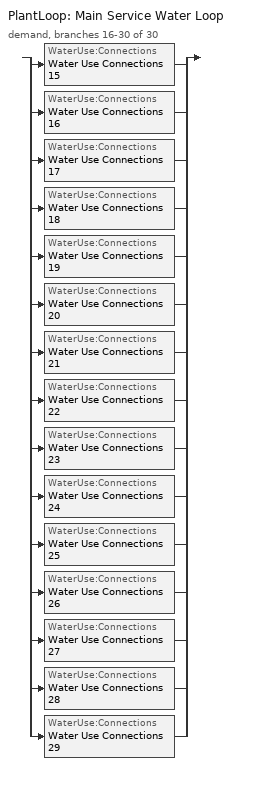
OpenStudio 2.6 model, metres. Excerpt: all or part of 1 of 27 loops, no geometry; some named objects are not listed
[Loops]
PlantLoop 'Main Service Water Loop'
 demand, branches 16-30 of 30: split
  | WaterUse:Connections 'Water Use Connections 15'
  | WaterUse:Connections 'Water Use Connections 16'
  | WaterUse:Connections 'Water Use Connections 17'
  | WaterUse:Connections 'Water Use Connections 18'
  | WaterUse:Connections 'Water Use Connections 19'
  | WaterUse:Connections 'Water Use Connections 20'
  | WaterUse:Connections 'Water Use Connections 21'
  | WaterUse:Connections 'Water Use Connections 22'
  | WaterUse:Connections 'Water Use Connections 23'
  | WaterUse:Connections 'Water Use Connections 24'
  | WaterUse:Connections 'Water Use Connections 25'
  | WaterUse:Connections 'Water Use Connections 26'
  | WaterUse:Connections 'Water Use Connections 27'
  | WaterUse:Connections 'Water Use Connections 28'
  | WaterUse:Connections 'Water Use Connections 29'
[WaterUse:Connections]
Name | Water Use Equipment Name 1
Water Use Connections 15 | Sports arena - ring-space function Service Water Use 2.87gal/min
Water Use Connections 16 | Storage area - occsens-space function Service Water Use 0.48gal/min
Water Use Connections 17 | Storage area - refrigerated - occsens-space function Service Water Use 0.48gal/min
Water Use Connections 18 | Storage area - refrigerated-space function Service Water Use 0.48gal/min
Water Use Connections 19 | Storage area-space function Service Water Use 0.48gal/min
Water Use Connections 20 | Transp. baggage-space function Service Water Use 0.52gal/min
Water Use Connections 21 | Transp. concourse-space function Service Water Use 1.39gal/min
Water Use Connections 22 | Transp. counter-space function Service Water Use 1.39gal/min
Water Use Connections 23 | Transp. seating-space function Service Water Use 0.69gal/min
Water Use Connections 24 | Warehouse - fine - refrigerated-space function Service Water Use 0.21gal/min
Water Use Connections 25 | Warehouse - fine-space function Service Water Use 0.21gal/min
Water Use Connections 26 | Warehouse - med/blk - refrigerated-space function Service Water Use 0.1gal/min
Water Use Connections 27 | Warehouse - med/blk-space function Service Water Use 0.1gal/min
Water Use Connections 28 | Warehouse - med/blk2 - refrigerated-space function Service Water Use 0.1gal/min
Water Use Connections 29 | Warehouse - med/blk2-space function Service Water Use 0.1gal/min
[WaterUse:Equipment:Definition]
Name | Peak Flow Rate {m3/s} | Target Temperature Schedule | Sensible Fraction Schedule | Latent Fraction Schedule
Sports arena - ring-space function Service Water Use Def 2.87gal/min | 0.000181356 | Schedule Ruleset 47 | Schedule Ruleset 45 | Schedule Ruleset 46
Storage area - occsens-space function Service Water Use Def 0.48gal/min | 3.02782e-05 | Schedule Ruleset 50 | Schedule Ruleset 48 | Schedule Ruleset 49
Storage area - refrigerated - occsens-space function Service Water Use Def 0.48gal/min | 3.02782e-05 | Schedule Ruleset 53 | Schedule Ruleset 51 | Schedule Ruleset 52
Storage area - refrigerated-space function Service Water Use Def 0.48gal/min | 3.02782e-05 | Schedule Ruleset 56 | Schedule Ruleset 54 | Schedule Ruleset 55
Storage area-space function Service Water Use Def 0.48gal/min | 3.02782e-05 | Schedule Ruleset 59 | Schedule Ruleset 57 | Schedule Ruleset 58
Transp. baggage-space function Service Water Use Def 0.52gal/min | 3.28211e-05 | Schedule Ruleset 62 | Schedule Ruleset 60 | Schedule Ruleset 61
Transp. concourse-space function Service Water Use Def 1.39gal/min | 8.74288e-05 | Schedule Ruleset 65 | Schedule Ruleset 63 | Schedule Ruleset 64
Transp. counter-space function Service Water Use Def 1.39gal/min | 8.74288e-05 | Schedule Ruleset 68 | Schedule Ruleset 66 | Schedule Ruleset 67
Transp. seating-space function Service Water Use Def 0.69gal/min | 4.37614e-05 | Schedule Ruleset 71 | Schedule Ruleset 69 | Schedule Ruleset 70
Warehouse - fine - refrigerated-space function Service Water Use Def 0.21gal/min | 1.31284e-05 | Schedule Ruleset 74 | Schedule Ruleset 72 | Schedule Ruleset 73
Warehouse - fine-space function Service Water Use Def 0.21gal/min | 1.31284e-05 | Schedule Ruleset 77 | Schedule Ruleset 75 | Schedule Ruleset 76
Warehouse - med/blk - refrigerated-space function Service Water Use Def 0.1gal/min | 6.56422e-06 | Schedule Ruleset 80 | Schedule Ruleset 78 | Schedule Ruleset 79
Warehouse - med/blk-space function Service Water Use Def 0.1gal/min | 6.56422e-06 | Schedule Ruleset 83 | Schedule Ruleset 81 | Schedule Ruleset 82
Warehouse - med/blk2 - refrigerated-space function Service Water Use Def 0.1gal/min | 6.56422e-06 | Schedule Ruleset 86 | Schedule Ruleset 84 | Schedule Ruleset 85
Warehouse - med/blk2-space function Service Water Use Def 0.1gal/min | 6.56422e-06 | Schedule Ruleset 89 | Schedule Ruleset 87 | Schedule Ruleset 88
[WaterUse:Equipment]
Name | Water Use Equipment Definition | Space | Flow Rate Fraction Schedule
Sports arena - ring-space function Service Water Use 2.87gal/min | Sports arena - ring-space function Service Water Use Def 2.87gal/min | Sports arena - ring-Space Function | NECB-B-Service Water Heating
Storage area - occsens-space function Service Water Use 0.48gal/min | Storage area - occsens-space function Service Water Use Def 0.48gal/min | Storage area - occsens-Space Function | NECB-E-Service Water Heating
Storage area - refrigerated - occsens-space function Service Water Use 0.48gal/min | Storage area - refrigerated - occsens-space function Service Water Use Def 0.48gal/min | Storage area - refrigerated - occsens-Space Function | NECB-E-Service Water Heating
Storage area - refrigerated-space function Service Water Use 0.48gal/min | Storage area - refrigerated-space function Service Water Use Def 0.48gal/min | Storage area - refrigerated-Space Function | NECB-E-Service Water Heating
Storage area-space function Service Water Use 0.48gal/min | Storage area-space function Service Water Use Def 0.48gal/min | Storage area-Space Function | NECB-E-Service Water Heating
Transp. baggage-space function Service Water Use 0.52gal/min | Transp. baggage-space function Service Water Use Def 0.52gal/min | Transp. baggage-Space Function | NECB-H-Service Water Heating
Transp. concourse-space function Service Water Use 1.39gal/min | Transp. concourse-space function Service Water Use Def 1.39gal/min | Transp. concourse-Space Function | NECB-H-Service Water Heating
Transp. counter-space function Service Water Use 1.39gal/min | Transp. counter-space function Service Water Use Def 1.39gal/min | Transp. counter-Space Function | NECB-H-Service Water Heating
Transp. seating-space function Service Water Use 0.69gal/min | Transp. seating-space function Service Water Use Def 0.69gal/min | Transp. seating-Space Function | NECB-H-Service Water Heating
Warehouse - fine - refrigerated-space function Service Water Use 0.21gal/min | Warehouse - fine - refrigerated-space function Service Water Use Def 0.21gal/min | Warehouse - fine - refrigerated-Space Function | NECB-A-Service Water Heating
Warehouse - fine-space function Service Water Use 0.21gal/min | Warehouse - fine-space function Service Water Use Def 0.21gal/min | Warehouse - fine-Space Function | NECB-A-Service Water Heating
Warehouse - med/blk - refrigerated-space function Service Water Use 0.1gal/min | Warehouse - med/blk - refrigerated-space function Service Water Use Def 0.1gal/min | Warehouse - med/blk - refrigerated-Space Function | NECB-A-Service Water Heating
Warehouse - med/blk-space function Service Water Use 0.1gal/min | Warehouse - med/blk-space function Service Water Use Def 0.1gal/min | Warehouse - med/blk-Space Function | NECB-A-Service Water Heating
Warehouse - med/blk2 - refrigerated-space function Service Water Use 0.1gal/min | Warehouse - med/blk2 - refrigerated-space function Service Water Use Def 0.1gal/min | Warehouse - med/blk2 - refrigerated-Space Function | NECB-A-Service Water Heating
Warehouse - med/blk2-space function Service Water Use 0.1gal/min | Warehouse - med/blk2-space function Service Water Use Def 0.1gal/min | Warehouse - med/blk2-Space Function | NECB-A-Service Water Heating
[Schedule:Ruleset]
Name | Default Day Schedule
NECB-B-Service Water Heating | NECB-B-Service Water Heating Default
NECB-A-Service Water Heating | NECB-A-Service Water Heating Default
Schedule Ruleset 45 | Schedule Day 61
Schedule Ruleset 46 | Schedule Day 62
Schedule Ruleset 47 | Schedule Day 63
Schedule Ruleset 48 | Schedule Day 64
Schedule Ruleset 49 | Schedule Day 65
Schedule Ruleset 50 | Schedule Day 66
NECB-E-Service Water Heating | NECB-E-Service Water Heating Default
Schedule Ruleset 51 | Schedule Day 67
Schedule Ruleset 52 | Schedule Day 68
Schedule Ruleset 53 | Schedule Day 69
Schedule Ruleset 54 | Schedule Day 70
Schedule Ruleset 55 | Schedule Day 71
Schedule Ruleset 56 | Schedule Day 72
Schedule Ruleset 57 | Schedule Day 73
Schedule Ruleset 58 | Schedule Day 74
Schedule Ruleset 59 | Schedule Day 75
Schedule Ruleset 60 | Schedule Day 76
Schedule Ruleset 61 | Schedule Day 77
Schedule Ruleset 62 | Schedule Day 78
NECB-H-Service Water Heating | NECB-H-Service Water Heating Default
Schedule Ruleset 63 | Schedule Day 79
Schedule Ruleset 64 | Schedule Day 80
Schedule Ruleset 65 | Schedule Day 81
Schedule Ruleset 66 | Schedule Day 82
Schedule Ruleset 67 | Schedule Day 83
Schedule Ruleset 68 | Schedule Day 84
Schedule Ruleset 69 | Schedule Day 85
Schedule Ruleset 70 | Schedule Day 86
Schedule Ruleset 71 | Schedule Day 87
Schedule Ruleset 72 | Schedule Day 88
Schedule Ruleset 73 | Schedule Day 89
Schedule Ruleset 74 | Schedule Day 90
Schedule Ruleset 75 | Schedule Day 91
Schedule Ruleset 76 | Schedule Day 92
Schedule Ruleset 77 | Schedule Day 93
Schedule Ruleset 78 | Schedule Day 94
Schedule Ruleset 79 | Schedule Day 95
Schedule Ruleset 80 | Schedule Day 96
Schedule Ruleset 81 | Schedule Day 97
Schedule Ruleset 82 | Schedule Day 98
Schedule Ruleset 83 | Schedule Day 99
Schedule Ruleset 84 | Schedule Day 100
Schedule Ruleset 85 | Schedule Day 101
Schedule Ruleset 86 | Schedule Day 102
Schedule Ruleset 87 | Schedule Day 103
Schedule Ruleset 88 | Schedule Day 104
Schedule Ruleset 89 | Schedule Day 105
[Schedule:Day]
NECB-B-Service Water Heating Default; NECB-B-Service Water Heating Default|Wkdy Day: 1, 0, 0.6, 2, 0, 0.5, 9, 0, 0.05, 11, 0, 0.7, 12, 0, 0.4, 13, 0, 0.5, 15, 0, 0.6, 16, 0, 0.4, 18, 0, 0.3, 19, 0, 0.4, 20, 0, 0.5, 22, 0, 0.8, 24, 0, 0.9
NECB-B-Service Water Heating Sat Day: 1, 0, 0.7, 2, 0, 0.6, 9, 0, 0.05, 11, 0, 0.7, 12, 0, 0.4, 13, 0, 0.5, 15, 0, 0.6, 16, 0, 0.4, 18, 0, 0.3, 19, 0, 0.4, 20, 0, 0.5, 22, 0, 0.8, 24, 0, 0.9
NECB-B-Service Water Heating Sun|Hol Day: 1, 0, 0.5, 2, 0, 0.6, 9, 0, 0.05, 11, 0, 0.7, 12, 0, 0.4, 13, 0, 0.5, 15, 0, 0.6, 16, 0, 0.4, 18, 0, 0.3, 19, 0, 0.4, 20, 0, 0.5, 22, 0, 0.8, 24, 0, 0.5
NECB-A-Service Water Heating Default; NECB-A-Service Water Heating Default|Wkdy Day: 7, 0, 0.05, 8, 0, 0.1, 10, 0, 0.5, 16, 0, 0.9, 17, 0, 0.7, 18, 0, 0.5, 19, 0, 0.3, 22, 0, 0.2, 24, 0, 0.05
NECB-A-Service Water Heating Sat Day; NECB-A-Service Water Heating Sun|Hol Day; Schedule Day 62; Schedule Day 65; NECB-E-Service Water Heating Sun|Hol Day; Schedule Day 68; Schedule Day 71; Schedule Day 74; Schedule Day 77; Schedule Day 80; Schedule Day 83; Schedule Day 86; Schedule Day 89; Schedule Day 92; Schedule Day 95; Schedule Day 98; Schedule Day 101; Schedule Day 104: 24, 0, 0.05
Schedule Day 61; Schedule Day 64; Schedule Day 67; Schedule Day 70; Schedule Day 73; Schedule Day 76; Schedule Day 79; Schedule Day 82; Schedule Day 85; Schedule Day 88; Schedule Day 91; Schedule Day 94; Schedule Day 97; Schedule Day 100; Schedule Day 103: 24, 0, 0.2
Schedule Day 63; Schedule Day 66; Schedule Day 69; Schedule Day 72; Schedule Day 75; Schedule Day 78; Schedule Day 81; Schedule Day 84; Schedule Day 87; Schedule Day 90; Schedule Day 93; Schedule Day 96; Schedule Day 99; Schedule Day 102; Schedule Day 105: 24, 0, 60
NECB-E-Service Water Heating Default; NECB-E-Service Water Heating Default|Wkdy Day: 8, 0, 0.05, 9, 0, 0.1, 10, 0, 0.4, 12, 0, 0.5, 13, 0, 0.7, 14, 0, 0.9, 15, 0, 0.8, 16, 0, 0.7, 17, 0, 0.8, 18, 0, 0.3, 24, 0, 0.05
NECB-E-Service Water Heating Sat Day: 10, 0, 0.05, 12, 0, 0.2, 13, 0, 0.4, 16, 0, 0.2, 24, 0, 0.05
NECB-H-Service Water Heating Default; NECB-H-Service Water Heating Default|Wkdy Day; NECB-H-Service Water Heating Sat Day; NECB-H-Service Water Heating Sun|Hol Day: 24, 0, 0.9
[Schedule:Rule] Date Specification Type=DateRange; Start Month=1; Start Day=1; End Month=12; End Day=31
Name | Schedule Ruleset | Rule Order | Day Schedule | Apply Monday | Apply Tuesday | Apply Wednesday | Apply Thursday | Apply Friday | Apply Saturday | Apply Sunday
Schedule Rule 137 | NECB-B-Service Water Heating | 2 | NECB-B-Service Water Heating Default|Wkdy Day | Yes | Yes | Yes | Yes | Yes
Schedule Rule 138 | NECB-B-Service Water Heating | 1 | NECB-B-Service Water Heating Sat Day |  |  |  |  |  | Yes
Schedule Rule 139 | NECB-B-Service Water Heating | 0 | NECB-B-Service Water Heating Sun|Hol Day |  |  |  |  |  |  | Yes
Schedule Rule 140 | NECB-A-Service Water Heating | 2 | NECB-A-Service Water Heating Default|Wkdy Day | Yes | Yes | Yes | Yes | Yes
Schedule Rule 141 | NECB-A-Service Water Heating | 1 | NECB-A-Service Water Heating Sat Day |  |  |  |  |  | Yes
Schedule Rule 142 | NECB-A-Service Water Heating | 0 | NECB-A-Service Water Heating Sun|Hol Day |  |  |  |  |  |  | Yes
Schedule Rule 149 | NECB-E-Service Water Heating | 2 | NECB-E-Service Water Heating Default|Wkdy Day | Yes | Yes | Yes | Yes | Yes
Schedule Rule 150 | NECB-E-Service Water Heating | 1 | NECB-E-Service Water Heating Sat Day |  |  |  |  |  | Yes
Schedule Rule 151 | NECB-E-Service Water Heating | 0 | NECB-E-Service Water Heating Sun|Hol Day |  |  |  |  |  |  | Yes
Schedule Rule 152 | NECB-H-Service Water Heating | 2 | NECB-H-Service Water Heating Default|Wkdy Day | Yes | Yes | Yes | Yes | Yes
Schedule Rule 153 | NECB-H-Service Water Heating | 1 | NECB-H-Service Water Heating Sat Day |  |  |  |  |  | Yes
Schedule Rule 154 | NECB-H-Service Water Heating | 0 | NECB-H-Service Water Heating Sun|Hol Day |  |  |  |  |  |  | Yes
